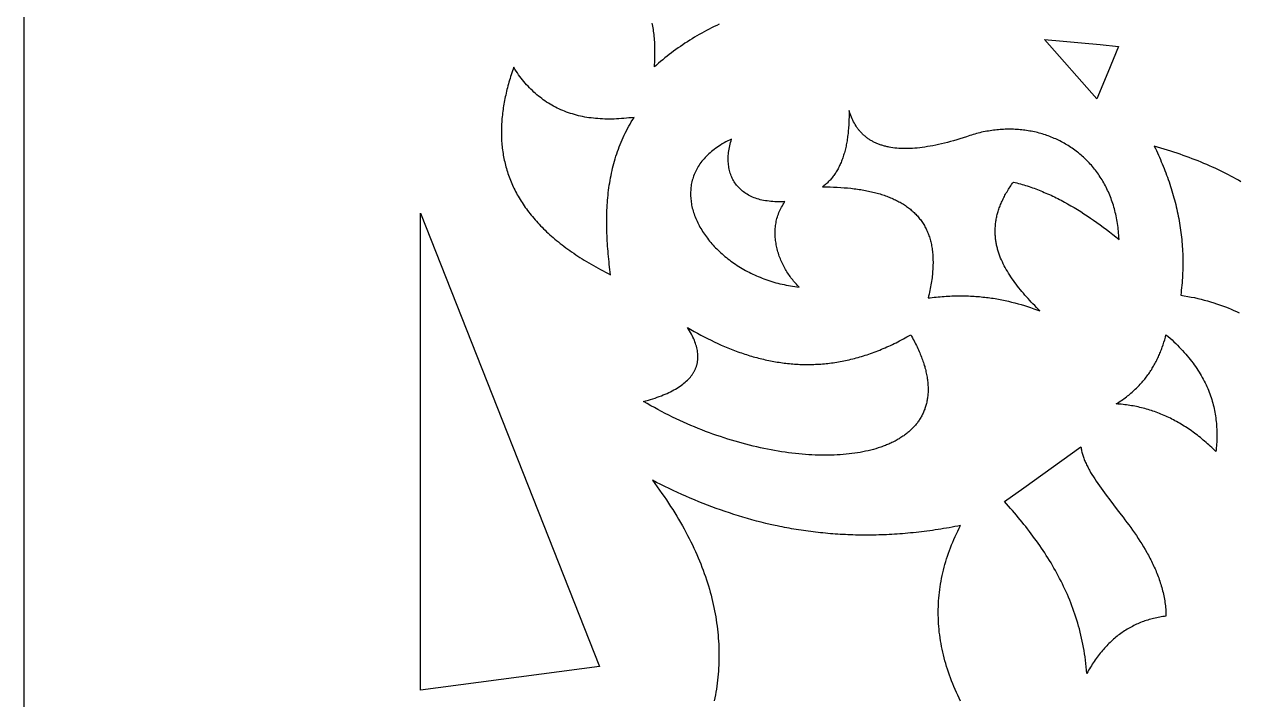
# Model space of a CAD drawing. Extents: x -4113 to -3113, y 1469 to 2469.
# Drawn here: x -4113 to -3929.2, y 1942.6 to 2044.9 of the extents above; entities that cross this region are included whole.
import ezdxf

# ---------------------------------------------------------------- set-up
doc = ezdxf.new("R2010")
doc.units = 0
doc.layers.add('PLAN_1', color=18, linetype='CONTINUOUS')

msp = doc.modelspace()

# ---------------------------------------------------------------- linework, layer by layer
at = {"layer": 'PLAN_1'}
for points in [[(-4113.04, 2469.07), (-3113.04, 2469.07), (-3113.04, 1469.07), (-4113.04, 1469.07)], [(-3958.55, 2042.57), (-3955.75, 2042.31), (-3952.94, 2042.05), (-3950.14, 2041.78), (-3947.34, 2041.52), (-3948.16, 2039.53), (-3948.99, 2037.54), (-3950.64, 2033.55)], [(-4038.93, 2038.35), (-4039.03, 2038.07), (-4039.13, 2037.79), (-4039.22, 2037.51), (-4039.31, 2037.22), (-4039.4, 2036.94), (-4039.49, 2036.66), (-4039.57, 2036.38), (-4039.65, 2036.1), (-4039.73, 2035.82), (-4039.81, 2035.54), (-4039.88, 2035.26), (-4039.95, 2034.99), (-4040.02, 2034.71), (-4040.08, 2034.43), (-4040.15, 2034.15), (-4040.21, 2033.88), (-4040.26, 2033.6), (-4040.32, 2033.33), (-4040.37, 2033.05), (-4040.42, 2032.78), (-4040.47, 2032.5), (-4040.51, 2032.23), (-4040.55, 2031.96), (-4040.59, 2031.69), (-4040.62, 2031.41), (-4040.65, 2031.14), (-4040.68, 2030.87), (-4040.71, 2030.6), (-4040.73, 2030.33), (-4040.75, 2030.06), (-4040.77, 2029.79), (-4040.78, 2029.53), (-4040.79, 2029.26), (-4040.8, 2028.99), (-4040.8, 2028.73), (-4040.8, 2028.46), (-4040.8, 2028.19), (-4040.79, 2027.93), (-4040.78, 2027.67), (-4040.77, 2027.4), (-4040.76, 2027.14), (-4040.74, 2026.88), (-4040.71, 2026.61), (-4040.69, 2026.35), (-4040.66, 2026.09), (-4040.63, 2025.83), (-4040.59, 2025.57), (-4040.55, 2025.31), (-4040.51, 2025.06), (-4040.46, 2024.8), (-4040.41, 2024.54), (-4040.36, 2024.28), (-4040.3, 2024.03), (-4040.24, 2023.77), (-4040.18, 2023.52), (-4040.11, 2023.26), (-4040.04, 2023.01), (-4039.97, 2022.76), (-4039.89, 2022.51), (-4039.81, 2022.25), (-4039.72, 2022), (-4039.63, 2021.75), (-4039.54, 2021.5), (-4039.44, 2021.26), (-4039.34, 2021.01), (-4039.23, 2020.76), (-4039.12, 2020.51), (-4039.01, 2020.27), (-4038.89, 2020.02), (-4038.77, 2019.78), (-4038.65, 2019.53), (-4038.52, 2019.29), (-4038.39, 2019.05), (-4038.25, 2018.81), (-4038.11, 2018.57), (-4037.97, 2018.33), (-4037.82, 2018.09), (-4037.66, 2017.85), (-4037.51, 2017.61), (-4037.35, 2017.37), (-4037.18, 2017.13), (-4037.01, 2016.9), (-4036.84, 2016.66), (-4036.66, 2016.43), (-4036.48, 2016.19), (-4036.29, 2015.96), (-4036.1, 2015.73), (-4035.9, 2015.5), (-4035.7, 2015.27), (-4035.5, 2015.04), (-4035.29, 2014.81), (-4035.08, 2014.58), (-4034.86, 2014.35), (-4034.64, 2014.12), (-4034.41, 2013.9), (-4034.18, 2013.67), (-4033.95, 2013.45), (-4033.71, 2013.23), (-4033.46, 2013), (-4033.21, 2012.78), (-4032.96, 2012.56), (-4032.7, 2012.34), (-4032.44, 2012.12), (-4032.17, 2011.9), (-4031.89, 2011.68), (-4031.62, 2011.47), (-4031.34, 2011.25), (-4031.05, 2011.03), (-4030.76, 2010.82), (-4030.46, 2010.61), (-4030.16, 2010.39), (-4029.85, 2010.18), (-4029.54, 2009.97), (-4029.22, 2009.76), (-4028.9, 2009.55), (-4028.58, 2009.34), (-4028.25, 2009.13), (-4027.91, 2008.93), (-4027.57, 2008.72), (-4027.22, 2008.52), (-4026.87, 2008.31), (-4026.51, 2008.11), (-4026.15, 2007.91), (-4025.79, 2007.71), (-4025.41, 2007.5), (-4025.04, 2007.31), (-4024.65, 2007.11), (-4024.27, 2006.91), (-4024.37, 2007.71), (-4024.46, 2008.5), (-4024.5, 2008.9), (-4024.54, 2009.3), (-4024.58, 2009.69), (-4024.62, 2010.09), (-4024.65, 2010.48), (-4024.69, 2010.88), (-4024.72, 2011.27), (-4024.74, 2011.66), (-4024.77, 2012.05), (-4024.79, 2012.45), (-4024.8, 2012.84), (-4024.82, 2013.23), (-4024.83, 2013.62), (-4024.84, 2014.01), (-4024.85, 2014.39), (-4024.85, 2014.78), (-4024.85, 2015.17), (-4024.85, 2015.55), (-4024.84, 2015.94), (-4024.83, 2016.32), (-4024.82, 2016.7), (-4024.8, 2017.08), (-4024.78, 2017.47), (-4024.75, 2017.85), (-4024.72, 2018.23), (-4024.69, 2018.6), (-4024.65, 2018.98), (-4024.61, 2019.36), (-4024.57, 2019.73), (-4024.52, 2020.11), (-4024.46, 2020.48), (-4024.4, 2020.85), (-4024.34, 2021.22), (-4024.27, 2021.59), (-4024.2, 2021.96), (-4024.13, 2022.33), (-4024.05, 2022.7), (-4023.96, 2023.06), (-4023.87, 2023.43), (-4023.77, 2023.79), (-4023.67, 2024.15), (-4023.57, 2024.51), (-4023.46, 2024.87), (-4023.34, 2025.23), (-4023.22, 2025.59), (-4023.09, 2025.94), (-4022.96, 2026.29), (-4022.82, 2026.65), (-4022.68, 2027), (-4022.53, 2027.35), (-4022.38, 2027.7), (-4022.21, 2028.05), (-4022.05, 2028.39), (-4021.88, 2028.74), (-4021.7, 2029.08), (-4021.51, 2029.42), (-4021.32, 2029.76), (-4021.13, 2030.1), (-4020.92, 2030.44), (-4020.71, 2030.77), (-4021.1, 2030.72), (-4021.49, 2030.67), (-4021.87, 2030.63), (-4022.25, 2030.6), (-4022.62, 2030.57), (-4023, 2030.54), (-4023.37, 2030.52), (-4023.73, 2030.51), (-4024.09, 2030.5), (-4024.45, 2030.5), (-4024.81, 2030.5), (-4025.16, 2030.51), (-4025.51, 2030.52), (-4025.86, 2030.54), (-4026.2, 2030.57), (-4026.54, 2030.59), (-4026.87, 2030.63), (-4027.21, 2030.67), (-4027.54, 2030.72), (-4027.86, 2030.77), (-4028.19, 2030.82), (-4028.5, 2030.88), (-4028.82, 2030.95), (-4029.13, 2031.02), (-4029.44, 2031.1), (-4029.75, 2031.19), (-4030.05, 2031.28), (-4030.35, 2031.37), (-4030.65, 2031.47), (-4030.94, 2031.57), (-4031.23, 2031.68), (-4031.52, 2031.8), (-4031.8, 2031.92), (-4032.08, 2032.05), (-4032.36, 2032.18), (-4032.63, 2032.32), (-4032.9, 2032.46), (-4033.17, 2032.61), (-4033.43, 2032.76), (-4033.69, 2032.92), (-4033.95, 2033.09), (-4034.2, 2033.25), (-4034.45, 2033.43), (-4034.7, 2033.61), (-4034.94, 2033.8), (-4035.18, 2033.99), (-4035.42, 2034.18), (-4035.65, 2034.39), (-4035.88, 2034.59), (-4036.11, 2034.81), (-4036.33, 2035.03), (-4036.55, 2035.25), (-4036.77, 2035.48), (-4036.98, 2035.71), (-4037.19, 2035.95), (-4037.4, 2036.2), (-4037.6, 2036.45), (-4037.8, 2036.7), (-4038, 2036.97), (-4038.19, 2037.23), (-4038.38, 2037.5), (-4038.57, 2037.78), (-4038.75, 2038.06)], [(-3988.16, 2031.81), (-3988.16, 2031.54), (-3988.16, 2031.28), (-3988.16, 2031.02), (-3988.16, 2030.76), (-3988.17, 2030.51), (-3988.18, 2030.26), (-3988.19, 2030.01), (-3988.2, 2029.76), (-3988.21, 2029.52), (-3988.23, 2029.28), (-3988.25, 2029.04), (-3988.27, 2028.81), (-3988.29, 2028.57), (-3988.31, 2028.34), (-3988.34, 2028.11), (-3988.37, 2027.89), (-3988.4, 2027.67), (-3988.43, 2027.45), (-3988.47, 2027.23), (-3988.5, 2027.02), (-3988.54, 2026.81), (-3988.58, 2026.6), (-3988.62, 2026.39), (-3988.67, 2026.19), (-3988.72, 2025.99), (-3988.77, 2025.79), (-3988.82, 2025.59), (-3988.87, 2025.4), (-3988.93, 2025.21), (-3988.98, 2025.02), (-3989.04, 2024.84), (-3989.1, 2024.66), (-3989.17, 2024.48), (-3989.23, 2024.3), (-3989.3, 2024.13), (-3989.37, 2023.95), (-3989.44, 2023.79), (-3989.52, 2023.62), (-3989.59, 2023.46), (-3989.67, 2023.3), (-3989.75, 2023.14), (-3989.83, 2022.98), (-3989.92, 2022.83), (-3990, 2022.68), (-3990.09, 2022.53), (-3990.18, 2022.39), (-3990.27, 2022.25), (-3990.37, 2022.11), (-3990.46, 2021.97), (-3990.56, 2021.84), (-3990.66, 2021.71), (-3990.77, 2021.58), (-3990.87, 2021.46), (-3990.98, 2021.33), (-3991.09, 2021.21), (-3991.2, 2021.1), (-3991.31, 2020.98), (-3991.43, 2020.87), (-3991.54, 2020.76), (-3991.66, 2020.65), (-3991.79, 2020.55), (-3991.91, 2020.45), (-3992.03, 2020.35), (-3992.16, 2020.26), (-3991.6, 2020.25), (-3991.04, 2020.23), (-3990.49, 2020.21), (-3989.95, 2020.19), (-3989.42, 2020.15), (-3988.89, 2020.11), (-3988.38, 2020.07), (-3987.87, 2020.02), (-3987.37, 2019.96), (-3987.12, 2019.92), (-3986.88, 2019.89), (-3986.63, 2019.85), (-3986.39, 2019.82), (-3986.16, 2019.78), (-3985.92, 2019.73), (-3985.69, 2019.69), (-3985.46, 2019.65), (-3985.23, 2019.6), (-3985, 2019.55), (-3984.77, 2019.5), (-3984.55, 2019.45), (-3984.33, 2019.39), (-3984.11, 2019.34), (-3983.9, 2019.28), (-3983.69, 2019.22), (-3983.47, 2019.16), (-3983.27, 2019.1), (-3983.06, 2019.03), (-3982.86, 2018.96), (-3982.66, 2018.89), (-3982.46, 2018.82), (-3982.26, 2018.75), (-3982.07, 2018.67), (-3981.88, 2018.59), (-3981.69, 2018.52), (-3981.5, 2018.43), (-3981.32, 2018.35), (-3981.14, 2018.26), (-3980.96, 2018.18), (-3980.78, 2018.09), (-3980.61, 2017.99), (-3980.44, 2017.9), (-3980.27, 2017.8), (-3980.1, 2017.71), (-3979.94, 2017.61), (-3979.78, 2017.5), (-3979.62, 2017.4), (-3979.47, 2017.29), (-3979.31, 2017.18), (-3979.16, 2017.07), (-3979.02, 2016.96), (-3978.87, 2016.84), (-3978.73, 2016.72), (-3978.59, 2016.6), (-3978.46, 2016.48), (-3978.32, 2016.36), (-3978.19, 2016.23), (-3978.07, 2016.1), (-3977.94, 2015.97), (-3977.82, 2015.84), (-3977.7, 2015.7), (-3977.58, 2015.56), (-3977.47, 2015.42), (-3977.36, 2015.28), (-3977.25, 2015.13), (-3977.15, 2014.98), (-3977.05, 2014.83), (-3976.95, 2014.68), (-3976.85, 2014.52), (-3976.76, 2014.37), (-3976.67, 2014.21), (-3976.58, 2014.04), (-3976.5, 2013.88), (-3976.42, 2013.71), (-3976.34, 2013.54), (-3976.27, 2013.37), (-3976.2, 2013.19), (-3976.13, 2013.01), (-3976.06, 2012.83), (-3976, 2012.65), (-3975.94, 2012.47), (-3975.89, 2012.28), (-3975.84, 2012.09), (-3975.79, 2011.89), (-3975.74, 2011.7), (-3975.7, 2011.5), (-3975.66, 2011.3), (-3975.62, 2011.1), (-3975.59, 2010.89), (-3975.56, 2010.68), (-3975.53, 2010.47), (-3975.51, 2010.25), (-3975.49, 2010.04), (-3975.47, 2009.82), (-3975.46, 2009.6), (-3975.45, 2009.37), (-3975.45, 2009.14), (-3975.44, 2008.91), (-3975.44, 2008.68), (-3975.45, 2008.44), (-3975.45, 2008.2), (-3975.47, 2007.96), (-3975.48, 2007.72), (-3975.5, 2007.47), (-3975.52, 2007.22), (-3975.54, 2006.96), (-3975.57, 2006.71), (-3975.6, 2006.45), (-3975.64, 2006.19), (-3975.68, 2005.92), (-3975.72, 2005.65), (-3975.77, 2005.38), (-3975.82, 2005.11), (-3975.87, 2004.83), (-3975.93, 2004.55), (-3975.99, 2004.27), (-3976.05, 2003.99), (-3976.12, 2003.7), (-3976.19, 2003.41), (-3975.88, 2003.45), (-3975.58, 2003.49), (-3975.27, 2003.52), (-3974.97, 2003.56), (-3974.67, 2003.59), (-3974.37, 2003.61), (-3974.07, 2003.64), (-3973.77, 2003.66), (-3973.48, 2003.68), (-3973.18, 2003.7), (-3972.89, 2003.71), (-3972.6, 2003.72), (-3972.31, 2003.73), (-3972.03, 2003.74), (-3971.74, 2003.75), (-3971.46, 2003.75), (-3971.17, 2003.75), (-3970.89, 2003.74), (-3970.61, 2003.74), (-3970.33, 2003.73), (-3970.06, 2003.72), (-3969.78, 2003.71), (-3969.51, 2003.7), (-3969.23, 2003.68), (-3968.96, 2003.66), (-3968.69, 2003.64), (-3968.42, 2003.62), (-3968.16, 2003.59), (-3967.89, 2003.56), (-3967.62, 2003.53), (-3967.36, 2003.5), (-3967.1, 2003.47), (-3966.84, 2003.43), (-3966.58, 2003.39), (-3966.32, 2003.36), (-3966.06, 2003.31), (-3965.8, 2003.27), (-3965.55, 2003.22), (-3965.3, 2003.18), (-3965.04, 2003.13), (-3964.54, 2003.02), (-3964.04, 2002.91), (-3963.55, 2002.79), (-3963.06, 2002.67), (-3962.57, 2002.54), (-3962.09, 2002.4), (-3961.61, 2002.26), (-3961.14, 2002.11), (-3960.67, 2001.95), (-3960.2, 2001.79), (-3959.74, 2001.63), (-3959.28, 2001.46), (-3959.8, 2001.99), (-3960.05, 2002.25), (-3960.31, 2002.52), (-3960.56, 2002.79), (-3960.8, 2003.05), (-3961.05, 2003.32), (-3961.29, 2003.59), (-3961.53, 2003.86), (-3961.76, 2004.13), (-3961.99, 2004.4), (-3962.21, 2004.67), (-3962.43, 2004.95), (-3962.65, 2005.22), (-3962.86, 2005.49), (-3963.07, 2005.77), (-3963.27, 2006.05), (-3963.46, 2006.33), (-3963.65, 2006.6), (-3963.84, 2006.88), (-3964.02, 2007.17), (-3964.19, 2007.45), (-3964.36, 2007.73), (-3964.51, 2008.02), (-3964.67, 2008.3), (-3964.81, 2008.59), (-3964.95, 2008.88), (-3965.08, 2009.17), (-3965.21, 2009.46), (-3965.32, 2009.76), (-3965.38, 2009.91), (-3965.43, 2010.05), (-3965.48, 2010.2), (-3965.53, 2010.35), (-3965.58, 2010.5), (-3965.62, 2010.65), (-3965.66, 2010.8), (-3965.7, 2010.95), (-3965.74, 2011.1), (-3965.78, 2011.25), (-3965.81, 2011.41), (-3965.84, 2011.56), (-3965.87, 2011.71), (-3965.9, 2011.86), (-3965.92, 2012.02), (-3965.95, 2012.17), (-3965.97, 2012.33), (-3965.98, 2012.48), (-3966, 2012.64), (-3966.01, 2012.79), (-3966.02, 2012.95), (-3966.03, 2013.11), (-3966.04, 2013.26), (-3966.04, 2013.42), (-3966.04, 2013.58), (-3966.04, 2013.74), (-3966.03, 2013.9), (-3966.02, 2014.06), (-3966.01, 2014.22), (-3966, 2014.38), (-3965.98, 2014.55), (-3965.97, 2014.71), (-3965.95, 2014.87), (-3965.92, 2015.03), (-3965.89, 2015.2), (-3965.86, 2015.36), (-3965.83, 2015.53), (-3965.8, 2015.69), (-3965.76, 2015.86), (-3965.72, 2016.03), (-3965.67, 2016.2), (-3965.63, 2016.36), (-3965.58, 2016.53), (-3965.52, 2016.7), (-3965.47, 2016.87), (-3965.41, 2017.04), (-3965.35, 2017.22), (-3965.28, 2017.39), (-3965.21, 2017.56), (-3965.14, 2017.73), (-3965.06, 2017.91), (-3964.99, 2018.08), (-3964.9, 2018.26), (-3964.82, 2018.43), (-3964.73, 2018.61), (-3964.64, 2018.79), (-3964.55, 2018.97), (-3964.45, 2019.14), (-3964.35, 2019.32), (-3964.24, 2019.5), (-3964.13, 2019.69), (-3964.02, 2019.87), (-3963.91, 2020.05), (-3963.79, 2020.23), (-3963.66, 2020.42), (-3963.54, 2020.6), (-3963.41, 2020.79), (-3963.28, 2020.97), (-3963.01, 2020.91), (-3962.75, 2020.84), (-3962.48, 2020.77), (-3962.22, 2020.7), (-3961.96, 2020.62), (-3961.7, 2020.54), (-3961.44, 2020.46), (-3961.17, 2020.38), (-3960.91, 2020.29), (-3960.66, 2020.21), (-3960.4, 2020.11), (-3960.14, 2020.02), (-3959.88, 2019.93), (-3959.62, 2019.83), (-3959.36, 2019.73), (-3959.11, 2019.62), (-3958.85, 2019.52), (-3958.6, 2019.41), (-3958.34, 2019.3), (-3958.09, 2019.19), (-3957.83, 2019.07), (-3957.58, 2018.96), (-3957.32, 2018.84), (-3957.07, 2018.72), (-3956.82, 2018.59), (-3956.57, 2018.47), (-3956.32, 2018.34), (-3956.06, 2018.21), (-3955.81, 2018.08), (-3955.56, 2017.94), (-3955.07, 2017.67), (-3954.57, 2017.38), (-3954.07, 2017.09), (-3953.58, 2016.79), (-3953.08, 2016.49), (-3952.59, 2016.17), (-3952.1, 2015.85), (-3951.62, 2015.52), (-3951.13, 2015.19), (-3950.64, 2014.85), (-3950.16, 2014.5), (-3949.68, 2014.15), (-3949.19, 2013.79), (-3948.71, 2013.42), (-3948.23, 2013.05), (-3947.75, 2012.67), (-3947.28, 2012.29), (-3947.29, 2012.6), (-3947.31, 2012.91), (-3947.34, 2013.21), (-3947.36, 2013.51), (-3947.39, 2013.81), (-3947.43, 2014.11), (-3947.47, 2014.4), (-3947.51, 2014.69), (-3947.56, 2014.98), (-3947.61, 2015.27), (-3947.66, 2015.55), (-3947.72, 2015.83), (-3947.78, 2016.11), (-3947.85, 2016.38), (-3947.92, 2016.65), (-3947.99, 2016.92), (-3948.06, 2017.19), (-3948.14, 2017.45), (-3948.23, 2017.72), (-3948.31, 2017.97), (-3948.4, 2018.23), (-3948.49, 2018.48), (-3948.59, 2018.73), (-3948.69, 2018.98), (-3948.79, 2019.22), (-3948.9, 2019.47), (-3949.01, 2019.7), (-3949.12, 2019.94), (-3949.23, 2020.17), (-3949.35, 2020.4), (-3949.47, 2020.63), (-3949.6, 2020.86), (-3949.73, 2021.08), (-3949.86, 2021.3), (-3949.99, 2021.51), (-3950.13, 2021.73), (-3950.27, 2021.94), (-3950.41, 2022.14), (-3950.55, 2022.35), (-3950.7, 2022.55), (-3950.85, 2022.75), (-3951, 2022.94), (-3951.16, 2023.14), (-3951.31, 2023.32), (-3951.47, 2023.51), (-3951.64, 2023.7), (-3951.8, 2023.88), (-3951.97, 2024.05), (-3952.14, 2024.23), (-3952.31, 2024.4), (-3952.49, 2024.57), (-3952.67, 2024.73), (-3952.85, 2024.9), (-3953.03, 2025.06), (-3953.21, 2025.21), (-3953.4, 2025.37), (-3953.59, 2025.52), (-3953.78, 2025.66), (-3953.97, 2025.81), (-3954.17, 2025.95), (-3954.36, 2026.09), (-3954.56, 2026.22), (-3954.76, 2026.35), (-3954.97, 2026.48), (-3955.17, 2026.61), (-3955.38, 2026.73), (-3955.59, 2026.85), (-3955.8, 2026.97), (-3956.01, 2027.08), (-3956.22, 2027.19), (-3956.44, 2027.29), (-3956.65, 2027.4), (-3956.87, 2027.5), (-3957.09, 2027.59), (-3957.31, 2027.69), (-3957.54, 2027.78), (-3957.76, 2027.87), (-3957.99, 2027.95), (-3958.21, 2028.03), (-3958.44, 2028.11), (-3958.67, 2028.18), (-3958.91, 2028.25), (-3959.14, 2028.32), (-3959.37, 2028.39), (-3959.61, 2028.45), (-3959.84, 2028.5), (-3960.08, 2028.56), (-3960.32, 2028.61), (-3960.56, 2028.66), (-3960.8, 2028.7), (-3961.04, 2028.74), (-3961.29, 2028.78), (-3961.53, 2028.81), (-3961.77, 2028.85), (-3962.02, 2028.87), (-3962.27, 2028.9), (-3962.51, 2028.92), (-3962.76, 2028.94), (-3963.01, 2028.95), (-3963.26, 2028.96), (-3963.51, 2028.97), (-3963.76, 2028.97), (-3964.01, 2028.97), (-3964.26, 2028.97), (-3964.51, 2028.96), (-3964.77, 2028.95), (-3965.02, 2028.94), (-3965.27, 2028.92), (-3965.53, 2028.9), (-3965.78, 2028.87), (-3966.04, 2028.85), (-3966.29, 2028.82), (-3966.55, 2028.78), (-3966.8, 2028.74), (-3967.06, 2028.7), (-3967.32, 2028.66), (-3967.57, 2028.61), (-3967.83, 2028.55), (-3968.08, 2028.5), (-3968.34, 2028.44), (-3968.6, 2028.37), (-3968.85, 2028.31), (-3969.11, 2028.24), (-3969.36, 2028.16), (-3969.62, 2028.08), (-3969.88, 2028), (-3970.13, 2027.92), (-3970.39, 2027.83), (-3970.89, 2027.67), (-3971.38, 2027.51), (-3971.86, 2027.37), (-3972.34, 2027.23), (-3972.8, 2027.1), (-3973.26, 2026.97), (-3973.72, 2026.86), (-3974.16, 2026.75), (-3974.6, 2026.65), (-3975.03, 2026.56), (-3975.45, 2026.47), (-3975.87, 2026.4), (-3976.27, 2026.33), (-3976.67, 2026.26), (-3977.07, 2026.21), (-3977.45, 2026.16), (-3977.83, 2026.12), (-3978.2, 2026.09), (-3978.57, 2026.06), (-3978.92, 2026.05), (-3979.27, 2026.04), (-3979.62, 2026.03), (-3979.95, 2026.03), (-3980.28, 2026.04), (-3980.6, 2026.06), (-3980.92, 2026.09), (-3981.22, 2026.12), (-3981.53, 2026.16), (-3981.82, 2026.2), (-3982.11, 2026.25), (-3982.25, 2026.28), (-3982.39, 2026.31), (-3982.53, 2026.34), (-3982.66, 2026.38), (-3982.8, 2026.41), (-3982.93, 2026.45), (-3983.06, 2026.49), (-3983.19, 2026.53), (-3983.32, 2026.57), (-3983.45, 2026.61), (-3983.57, 2026.66), (-3983.7, 2026.71), (-3983.82, 2026.75), (-3983.94, 2026.8), (-3984.06, 2026.86), (-3984.17, 2026.91), (-3984.29, 2026.97), (-3984.4, 2027.02), (-3984.51, 2027.08), (-3984.62, 2027.14), (-3984.73, 2027.2), (-3984.84, 2027.26), (-3984.95, 2027.33), (-3985.05, 2027.4), (-3985.15, 2027.46), (-3985.25, 2027.53), (-3985.35, 2027.6), (-3985.45, 2027.68), (-3985.55, 2027.75), (-3985.64, 2027.83), (-3985.74, 2027.9), (-3985.83, 2027.98), (-3985.92, 2028.06), (-3986.01, 2028.14), (-3986.1, 2028.23), (-3986.18, 2028.31), (-3986.27, 2028.4), (-3986.35, 2028.49), (-3986.43, 2028.58), (-3986.51, 2028.67), (-3986.59, 2028.76), (-3986.66, 2028.85), (-3986.74, 2028.95), (-3986.81, 2029.05), (-3986.89, 2029.14), (-3986.96, 2029.24), (-3987.03, 2029.35), (-3987.1, 2029.45), (-3987.23, 2029.66), (-3987.35, 2029.87), (-3987.47, 2030.1), (-3987.59, 2030.32), (-3987.7, 2030.56), (-3987.8, 2030.8), (-3987.9, 2031.04), (-3987.99, 2031.29), (-3988.08, 2031.55)], [(-4005.94, 2027.47), (-4006.24, 2027.33), (-4006.53, 2027.19), (-4006.81, 2027.04), (-4007.08, 2026.89), (-4007.35, 2026.74), (-4007.61, 2026.58), (-4007.86, 2026.42), (-4008.1, 2026.26), (-4008.34, 2026.09), (-4008.57, 2025.92), (-4008.79, 2025.75), (-4009, 2025.58), (-4009.2, 2025.4), (-4009.4, 2025.22), (-4009.59, 2025.04), (-4009.78, 2024.86), (-4009.95, 2024.68), (-4010.12, 2024.49), (-4010.29, 2024.3), (-4010.44, 2024.11), (-4010.59, 2023.91), (-4010.73, 2023.72), (-4010.86, 2023.52), (-4010.99, 2023.32), (-4011.11, 2023.12), (-4011.22, 2022.92), (-4011.33, 2022.71), (-4011.43, 2022.51), (-4011.52, 2022.3), (-4011.61, 2022.09), (-4011.69, 2021.88), (-4011.76, 2021.67), (-4011.83, 2021.45), (-4011.89, 2021.24), (-4011.95, 2021.02), (-4011.99, 2020.81), (-4012.04, 2020.59), (-4012.07, 2020.37), (-4012.1, 2020.15), (-4012.12, 2019.93), (-4012.14, 2019.71), (-4012.15, 2019.49), (-4012.16, 2019.27), (-4012.16, 2019.05), (-4012.15, 2018.82), (-4012.14, 2018.6), (-4012.12, 2018.38), (-4012.09, 2018.15), (-4012.06, 2017.93), (-4012.03, 2017.7), (-4011.99, 2017.48), (-4011.94, 2017.26), (-4011.89, 2017.03), (-4011.83, 2016.81), (-4011.77, 2016.58), (-4011.7, 2016.36), (-4011.62, 2016.14), (-4011.55, 2015.91), (-4011.46, 2015.69), (-4011.37, 2015.47), (-4011.28, 2015.25), (-4011.18, 2015.02), (-4011.07, 2014.8), (-4010.96, 2014.58), (-4010.85, 2014.37), (-4010.73, 2014.15), (-4010.6, 2013.93), (-4010.47, 2013.72), (-4010.34, 2013.5), (-4010.2, 2013.29), (-4010.06, 2013.07), (-4009.91, 2012.86), (-4009.76, 2012.65), (-4009.6, 2012.45), (-4009.44, 2012.24), (-4009.27, 2012.03), (-4009.1, 2011.83), (-4008.92, 2011.63), (-4008.75, 2011.43), (-4008.56, 2011.23), (-4008.37, 2011.03), (-4008.18, 2010.84), (-4007.99, 2010.64), (-4007.79, 2010.45), (-4007.58, 2010.26), (-4007.38, 2010.08), (-4007.16, 2009.89), (-4006.95, 2009.71), (-4006.73, 2009.53), (-4006.51, 2009.36), (-4006.28, 2009.18), (-4006.05, 2009.01), (-4005.82, 2008.84), (-4005.58, 2008.67), (-4005.34, 2008.51), (-4005.09, 2008.35), (-4004.84, 2008.19), (-4004.59, 2008.03), (-4004.34, 2007.88), (-4004.08, 2007.73), (-4003.82, 2007.59), (-4003.55, 2007.44), (-4003.29, 2007.31), (-4003.02, 2007.17), (-4002.74, 2007.04), (-4002.47, 2006.91), (-4002.19, 2006.78), (-4001.9, 2006.66), (-4001.62, 2006.54), (-4001.33, 2006.43), (-4001.04, 2006.32), (-4000.74, 2006.21), (-4000.45, 2006.11), (-4000.15, 2006.01), (-3999.85, 2005.91), (-3999.54, 2005.82), (-3999.24, 2005.73), (-3998.93, 2005.65), (-3998.62, 2005.57), (-3998.3, 2005.5), (-3997.99, 2005.43), (-3997.67, 2005.37), (-3997.35, 2005.3), (-3997.03, 2005.25), (-3996.7, 2005.2), (-3996.38, 2005.15), (-3996.05, 2005.11), (-3995.72, 2005.07), (-3995.86, 2005.22), (-3996, 2005.36), (-3996.14, 2005.51), (-3996.28, 2005.66), (-3996.42, 2005.82), (-3996.56, 2005.98), (-3996.69, 2006.14), (-3996.82, 2006.31), (-3996.95, 2006.48), (-3997.08, 2006.65), (-3997.2, 2006.83), (-3997.32, 2007.01), (-3997.44, 2007.19), (-3997.56, 2007.37), (-3997.67, 2007.56), (-3997.78, 2007.75), (-3997.89, 2007.94), (-3998, 2008.14), (-3998.1, 2008.33), (-3998.2, 2008.53), (-3998.29, 2008.73), (-3998.39, 2008.93), (-3998.47, 2009.14), (-3998.56, 2009.34), (-3998.64, 2009.55), (-3998.72, 2009.76), (-3998.79, 2009.97), (-3998.86, 2010.18), (-3998.93, 2010.4), (-3998.99, 2010.61), (-3999.04, 2010.83), (-3999.1, 2011.04), (-3999.14, 2011.26), (-3999.19, 2011.48), (-3999.22, 2011.7), (-3999.26, 2011.92), (-3999.29, 2012.14), (-3999.31, 2012.36), (-3999.33, 2012.59), (-3999.34, 2012.81), (-3999.35, 2013.03), (-3999.35, 2013.25), (-3999.35, 2013.48), (-3999.34, 2013.7), (-3999.33, 2013.92), (-3999.31, 2014.14), (-3999.29, 2014.37), (-3999.25, 2014.59), (-3999.22, 2014.81), (-3999.17, 2015.03), (-3999.12, 2015.25), (-3999.07, 2015.47), (-3999, 2015.69), (-3998.94, 2015.9), (-3998.86, 2016.12), (-3998.78, 2016.34), (-3998.69, 2016.55), (-3998.59, 2016.76), (-3998.49, 2016.98), (-3998.38, 2017.19), (-3998.26, 2017.39), (-3998.13, 2017.6), (-3998, 2017.81), (-3997.86, 2018.01), (-3998.19, 2017.99), (-3998.5, 2017.98), (-3998.82, 2017.98), (-3999.12, 2017.98), (-3999.42, 2017.99), (-3999.71, 2018.01), (-4000, 2018.03), (-4000.28, 2018.06), (-4000.56, 2018.1), (-4000.83, 2018.14), (-4001.09, 2018.19), (-4001.35, 2018.24), (-4001.6, 2018.3), (-4001.84, 2018.37), (-4002.08, 2018.44), (-4002.31, 2018.52), (-4002.54, 2018.6), (-4002.76, 2018.69), (-4002.98, 2018.79), (-4003.18, 2018.89), (-4003.38, 2018.99), (-4003.58, 2019.11), (-4003.77, 2019.22), (-4003.95, 2019.34), (-4004.13, 2019.47), (-4004.3, 2019.6), (-4004.46, 2019.74), (-4004.62, 2019.88), (-4004.77, 2020.03), (-4004.91, 2020.18), (-4005.05, 2020.33), (-4005.18, 2020.49), (-4005.31, 2020.66), (-4005.43, 2020.83), (-4005.54, 2021), (-4005.65, 2021.18), (-4005.75, 2021.36), (-4005.84, 2021.54), (-4005.93, 2021.73), (-4006.01, 2021.92), (-4006.08, 2022.12), (-4006.15, 2022.32), (-4006.21, 2022.52), (-4006.26, 2022.73), (-4006.31, 2022.94), (-4006.35, 2023.15), (-4006.38, 2023.37), (-4006.41, 2023.59), (-4006.43, 2023.81), (-4006.45, 2024.04), (-4006.46, 2024.27), (-4006.46, 2024.5), (-4006.45, 2024.74), (-4006.44, 2024.97), (-4006.42, 2025.21), (-4006.39, 2025.45), (-4006.36, 2025.7), (-4006.32, 2025.95), (-4006.27, 2026.2), (-4006.22, 2026.45), (-4006.16, 2026.7), (-4006.09, 2026.96), (-4006.02, 2027.21)], [(-4025.94, 1947.62), (-4053.04, 1944.02), (-4053.04, 2016.27)], [(-4019.27, 1987.73), (-4018.91, 1987.83), (-4018.55, 1987.93), (-4018.2, 1988.04), (-4017.86, 1988.15), (-4017.53, 1988.26), (-4017.21, 1988.37), (-4016.89, 1988.48), (-4016.58, 1988.6), (-4016.29, 1988.72), (-4016, 1988.84), (-4015.71, 1988.97), (-4015.44, 1989.09), (-4015.17, 1989.22), (-4014.92, 1989.35), (-4014.67, 1989.49), (-4014.43, 1989.62), (-4014.19, 1989.76), (-4013.97, 1989.9), (-4013.75, 1990.05), (-4013.55, 1990.19), (-4013.35, 1990.34), (-4013.16, 1990.49), (-4012.97, 1990.64), (-4012.8, 1990.8), (-4012.63, 1990.96), (-4012.48, 1991.12), (-4012.33, 1991.28), (-4012.18, 1991.44), (-4012.05, 1991.61), (-4011.99, 1991.69), (-4011.93, 1991.78), (-4011.87, 1991.86), (-4011.81, 1991.95), (-4011.75, 1992.04), (-4011.7, 1992.12), (-4011.65, 1992.21), (-4011.6, 1992.3), (-4011.55, 1992.39), (-4011.51, 1992.48), (-4011.47, 1992.57), (-4011.43, 1992.66), (-4011.39, 1992.75), (-4011.35, 1992.84), (-4011.32, 1992.94), (-4011.28, 1993.03), (-4011.25, 1993.12), (-4011.23, 1993.22), (-4011.2, 1993.31), (-4011.17, 1993.41), (-4011.15, 1993.5), (-4011.13, 1993.6), (-4011.11, 1993.7), (-4011.1, 1993.8), (-4011.09, 1993.89), (-4011.07, 1993.99), (-4011.06, 1994.09), (-4011.06, 1994.19), (-4011.05, 1994.29), (-4011.05, 1994.39), (-4011.05, 1994.5), (-4011.05, 1994.6), (-4011.05, 1994.7), (-4011.05, 1994.81), (-4011.06, 1994.91), (-4011.07, 1995.01), (-4011.09, 1995.23), (-4011.13, 1995.44), (-4011.17, 1995.66), (-4011.22, 1995.87), (-4011.27, 1996.1), (-4011.34, 1996.32), (-4011.41, 1996.54), (-4011.49, 1996.77), (-4011.58, 1997), (-4011.68, 1997.23), (-4011.79, 1997.47), (-4011.9, 1997.71), (-4012.03, 1997.95), (-4012.16, 1998.19), (-4012.3, 1998.43), (-4012.45, 1998.68), (-4012.6, 1998.93), (-4012.1, 1998.63), (-4011.6, 1998.34), (-4011.09, 1998.06), (-4010.58, 1997.78), (-4010.08, 1997.52), (-4009.57, 1997.26), (-4009.06, 1997.01), (-4008.56, 1996.76), (-4008.05, 1996.52), (-4007.54, 1996.29), (-4007.03, 1996.07), (-4006.52, 1995.86), (-4006, 1995.65), (-4005.49, 1995.46), (-4004.98, 1995.27), (-4004.72, 1995.18), (-4004.46, 1995.09), (-4004.21, 1995), (-4003.95, 1994.91), (-4003.69, 1994.83), (-4003.43, 1994.75), (-4003.18, 1994.67), (-4002.92, 1994.59), (-4002.66, 1994.52), (-4002.4, 1994.45), (-4002.14, 1994.38), (-4001.88, 1994.31), (-4001.63, 1994.24), (-4001.37, 1994.18), (-4001.11, 1994.12), (-4000.85, 1994.06), (-4000.59, 1994), (-4000.33, 1993.95), (-4000.07, 1993.9), (-3999.81, 1993.85), (-3999.55, 1993.8), (-3999.29, 1993.75), (-3999.02, 1993.71), (-3998.76, 1993.67), (-3998.5, 1993.63), (-3998.24, 1993.59), (-3997.98, 1993.56), (-3997.72, 1993.53), (-3997.46, 1993.5), (-3997.19, 1993.47), (-3996.93, 1993.45), (-3996.67, 1993.43), (-3996.4, 1993.41), (-3996.14, 1993.39), (-3995.88, 1993.38), (-3995.61, 1993.36), (-3995.35, 1993.35), (-3995.09, 1993.35), (-3994.82, 1993.34), (-3994.56, 1993.34), (-3994.29, 1993.34), (-3994.03, 1993.34), (-3993.76, 1993.35), (-3993.5, 1993.36), (-3993.23, 1993.37), (-3992.97, 1993.38), (-3992.7, 1993.4), (-3992.44, 1993.41), (-3992.17, 1993.43), (-3991.9, 1993.46), (-3991.64, 1993.48), (-3991.37, 1993.51), (-3991.1, 1993.54), (-3990.83, 1993.58), (-3990.57, 1993.61), (-3990.3, 1993.65), (-3990.03, 1993.69), (-3989.76, 1993.74), (-3989.49, 1993.79), (-3989.22, 1993.84), (-3988.96, 1993.89), (-3988.69, 1993.94), (-3988.42, 1994), (-3988.15, 1994.06), (-3987.88, 1994.13), (-3987.61, 1994.19), (-3987.34, 1994.26), (-3987.07, 1994.33), (-3986.79, 1994.41), (-3986.52, 1994.49), (-3986.25, 1994.57), (-3985.98, 1994.65), (-3985.71, 1994.74), (-3985.44, 1994.82), (-3985.16, 1994.92), (-3984.89, 1995.01), (-3984.62, 1995.11), (-3984.35, 1995.21), (-3984.07, 1995.31), (-3983.8, 1995.42), (-3983.52, 1995.53), (-3983.25, 1995.64), (-3982.98, 1995.75), (-3982.7, 1995.87), (-3982.43, 1995.99), (-3982.15, 1996.12), (-3981.88, 1996.24), (-3981.6, 1996.37), (-3981.32, 1996.51), (-3981.05, 1996.64), (-3980.77, 1996.78), (-3980.5, 1996.92), (-3980.22, 1997.07), (-3979.94, 1997.22), (-3979.66, 1997.37), (-3979.39, 1997.52), (-3979.11, 1997.68), (-3978.83, 1997.84), (-3978.7, 1997.61), (-3978.57, 1997.37), (-3978.44, 1997.14), (-3978.32, 1996.91), (-3978.2, 1996.68), (-3978.08, 1996.45), (-3977.97, 1996.22), (-3977.86, 1996), (-3977.76, 1995.78), (-3977.66, 1995.55), (-3977.56, 1995.33), (-3977.46, 1995.11), (-3977.37, 1994.9), (-3977.29, 1994.68), (-3977.2, 1994.47), (-3977.12, 1994.25), (-3977.04, 1994.04), (-3976.97, 1993.83), (-3976.9, 1993.62), (-3976.83, 1993.42), (-3976.77, 1993.21), (-3976.71, 1993.01), (-3976.66, 1992.81), (-3976.6, 1992.61), (-3976.55, 1992.41), (-3976.51, 1992.21), (-3976.46, 1992.01), (-3976.42, 1991.82), (-3976.39, 1991.62), (-3976.35, 1991.43), (-3976.32, 1991.24), (-3976.29, 1991.05), (-3976.27, 1990.87), (-3976.25, 1990.68), (-3976.23, 1990.5), (-3976.22, 1990.32), (-3976.21, 1990.14), (-3976.2, 1989.96), (-3976.19, 1989.78), (-3976.19, 1989.6), (-3976.19, 1989.43), (-3976.2, 1989.25), (-3976.2, 1989.08), (-3976.21, 1988.91), (-3976.23, 1988.74), (-3976.24, 1988.58), (-3976.26, 1988.41), (-3976.28, 1988.25), (-3976.31, 1988.09), (-3976.33, 1987.92), (-3976.36, 1987.77), (-3976.4, 1987.61), (-3976.43, 1987.45), (-3976.47, 1987.3), (-3976.51, 1987.14), (-3976.56, 1986.99), (-3976.61, 1986.84), (-3976.66, 1986.69), (-3976.71, 1986.55), (-3976.77, 1986.4), (-3976.82, 1986.26), (-3976.88, 1986.11), (-3976.95, 1985.97), (-3977.02, 1985.83), (-3977.08, 1985.69), (-3977.16, 1985.56), (-3977.23, 1985.42), (-3977.31, 1985.29), (-3977.39, 1985.16), (-3977.47, 1985.03), (-3977.55, 1984.9), (-3977.64, 1984.77), (-3977.73, 1984.65), (-3977.82, 1984.52), (-3977.92, 1984.4), (-3978.01, 1984.28), (-3978.11, 1984.16), (-3978.22, 1984.04), (-3978.32, 1983.93), (-3978.43, 1983.81), (-3978.54, 1983.7), (-3978.65, 1983.59), (-3978.76, 1983.48), (-3978.88, 1983.37), (-3979, 1983.26), (-3979.12, 1983.15), (-3979.24, 1983.05), (-3979.37, 1982.95), (-3979.49, 1982.85), (-3979.62, 1982.75), (-3979.75, 1982.65), (-3979.89, 1982.55), (-3980.03, 1982.46), (-3980.16, 1982.36), (-3980.31, 1982.27), (-3980.45, 1982.18), (-3980.59, 1982.09), (-3980.74, 1982.01), (-3980.89, 1981.92), (-3981.04, 1981.84), (-3981.19, 1981.75), (-3981.35, 1981.67), (-3981.51, 1981.59), (-3981.67, 1981.52), (-3981.83, 1981.44), (-3981.99, 1981.36), (-3982.16, 1981.29), (-3982.32, 1981.22), (-3982.49, 1981.15), (-3982.66, 1981.08), (-3982.84, 1981.01), (-3983.01, 1980.95), (-3983.19, 1980.88), (-3983.37, 1980.82), (-3983.55, 1980.76), (-3983.73, 1980.7), (-3984.1, 1980.59), (-3984.48, 1980.48), (-3984.86, 1980.38), (-3985.25, 1980.28), (-3985.65, 1980.19), (-3986.05, 1980.11), (-3986.46, 1980.03), (-3986.88, 1979.96), (-3987.3, 1979.9), (-3987.73, 1979.84), (-3988.16, 1979.79), (-3988.6, 1979.74), (-3989.04, 1979.7), (-3989.49, 1979.67), (-3989.95, 1979.64), (-3990.41, 1979.62), (-3990.88, 1979.6), (-3991.35, 1979.59), (-3991.82, 1979.59), (-3992.3, 1979.6), (-3992.79, 1979.61), (-3993.28, 1979.62), (-3993.77, 1979.64), (-3994.27, 1979.67), (-3994.77, 1979.71), (-3995.27, 1979.75), (-3995.78, 1979.79), (-3996.29, 1979.85), (-3996.81, 1979.91), (-3997.33, 1979.97), (-3997.85, 1980.05), (-3998.38, 1980.12), (-3998.9, 1980.21), (-3999.44, 1980.3), (-3999.97, 1980.4), (-4000.51, 1980.5), (-4001.04, 1980.61), (-4001.58, 1980.72), (-4002.13, 1980.85), (-4002.67, 1980.97), (-4003.22, 1981.11), (-4003.77, 1981.25), (-4004.32, 1981.4), (-4004.87, 1981.55), (-4005.42, 1981.71), (-4005.97, 1981.87), (-4006.53, 1982.05), (-4007.08, 1982.22), (-4007.64, 1982.41), (-4008.2, 1982.6), (-4008.76, 1982.8), (-4009.31, 1983), (-4009.87, 1983.21), (-4010.43, 1983.43), (-4010.99, 1983.65), (-4011.55, 1983.88), (-4012.1, 1984.11), (-4012.66, 1984.35), (-4013.22, 1984.6), (-4013.78, 1984.85), (-4014.33, 1985.11), (-4014.89, 1985.38), (-4015.44, 1985.65), (-4015.99, 1985.93), (-4016.54, 1986.21), (-4017.09, 1986.5), (-4017.64, 1986.8), (-4018.18, 1987.1), (-4018.73, 1987.41)], [(-3932.61, 1980.14), (-3932.82, 1980.35), (-3933.03, 1980.55), (-3933.24, 1980.75), (-3933.46, 1980.95), (-3933.67, 1981.15), (-3933.88, 1981.34), (-3934.1, 1981.53), (-3934.32, 1981.72), (-3934.53, 1981.9), (-3934.75, 1982.08), (-3934.97, 1982.26), (-3935.19, 1982.44), (-3935.41, 1982.61), (-3935.63, 1982.78), (-3935.85, 1982.95), (-3936.07, 1983.11), (-3936.3, 1983.27), (-3936.52, 1983.42), (-3936.74, 1983.58), (-3936.97, 1983.73), (-3937.2, 1983.88), (-3937.42, 1984.02), (-3937.65, 1984.16), (-3937.88, 1984.3), (-3938.11, 1984.44), (-3938.34, 1984.57), (-3938.57, 1984.7), (-3938.81, 1984.83), (-3939.04, 1984.95), (-3939.27, 1985.07), (-3939.51, 1985.19), (-3939.74, 1985.3), (-3939.98, 1985.42), (-3940.22, 1985.52), (-3940.46, 1985.63), (-3940.69, 1985.73), (-3940.93, 1985.83), (-3941.17, 1985.93), (-3941.42, 1986.02), (-3941.66, 1986.11), (-3941.9, 1986.2), (-3942.15, 1986.28), (-3942.39, 1986.37), (-3942.64, 1986.44), (-3942.88, 1986.52), (-3943.13, 1986.59), (-3943.38, 1986.66), (-3943.63, 1986.73), (-3943.88, 1986.79), (-3944.13, 1986.85), (-3944.38, 1986.91), (-3944.63, 1986.96), (-3944.88, 1987.01), (-3945.14, 1987.06), (-3945.39, 1987.1), (-3945.65, 1987.14), (-3945.9, 1987.18), (-3946.16, 1987.22), (-3946.42, 1987.25), (-3946.68, 1987.28), (-3946.94, 1987.31), (-3947.2, 1987.33), (-3947.46, 1987.35), (-3947.72, 1987.37), (-3947.52, 1987.5), (-3947.31, 1987.63), (-3947.11, 1987.76), (-3946.92, 1987.89), (-3946.73, 1988.02), (-3946.54, 1988.16), (-3946.35, 1988.3), (-3946.17, 1988.43), (-3945.99, 1988.57), (-3945.81, 1988.71), (-3945.64, 1988.85), (-3945.47, 1989), (-3945.3, 1989.14), (-3945.14, 1989.29), (-3944.98, 1989.43), (-3944.82, 1989.58), (-3944.66, 1989.73), (-3944.51, 1989.88), (-3944.36, 1990.03), (-3944.22, 1990.18), (-3944.07, 1990.34), (-3943.93, 1990.49), (-3943.79, 1990.65), (-3943.66, 1990.8), (-3943.53, 1990.96), (-3943.4, 1991.12), (-3943.27, 1991.28), (-3943.15, 1991.44), (-3943.02, 1991.6), (-3942.9, 1991.77), (-3942.79, 1991.93), (-3942.67, 1992.09), (-3942.56, 1992.26), (-3942.45, 1992.43), (-3942.34, 1992.6), (-3942.24, 1992.77), (-3942.14, 1992.94), (-3942.04, 1993.11), (-3941.94, 1993.28), (-3941.85, 1993.45), (-3941.75, 1993.62), (-3941.66, 1993.8), (-3941.57, 1993.97), (-3941.49, 1994.15), (-3941.4, 1994.33), (-3941.32, 1994.51), (-3941.24, 1994.69), (-3941.16, 1994.86), (-3941.09, 1995.05), (-3941.01, 1995.23), (-3940.94, 1995.41), (-3940.87, 1995.59), (-3940.8, 1995.78), (-3940.73, 1995.96), (-3940.61, 1996.33), (-3940.49, 1996.7), (-3940.37, 1997.08), (-3940.27, 1997.46), (-3940.17, 1997.84), (-3939.86, 1997.58), (-3939.56, 1997.31), (-3939.26, 1997.05), (-3938.98, 1996.78), (-3938.7, 1996.51), (-3938.43, 1996.25), (-3938.16, 1995.98), (-3937.9, 1995.71), (-3937.65, 1995.44), (-3937.41, 1995.18), (-3937.17, 1994.91), (-3936.94, 1994.64), (-3936.72, 1994.37), (-3936.5, 1994.1), (-3936.29, 1993.83), (-3936.08, 1993.56), (-3935.88, 1993.29), (-3935.69, 1993.01), (-3935.51, 1992.74), (-3935.33, 1992.47), (-3935.15, 1992.2), (-3934.99, 1991.92), (-3934.83, 1991.65), (-3934.67, 1991.37), (-3934.52, 1991.1), (-3934.38, 1990.83), (-3934.24, 1990.55), (-3934.11, 1990.27), (-3933.98, 1990), (-3933.86, 1989.72), (-3933.74, 1989.45), (-3933.63, 1989.17), (-3933.53, 1988.89), (-3933.43, 1988.61), (-3933.34, 1988.34), (-3933.25, 1988.06), (-3933.16, 1987.78), (-3933.09, 1987.5), (-3933.01, 1987.22), (-3932.94, 1986.94), (-3932.88, 1986.66), (-3932.82, 1986.38), (-3932.77, 1986.1), (-3932.72, 1985.82), (-3932.67, 1985.54), (-3932.63, 1985.26), (-3932.6, 1984.97), (-3932.56, 1984.69), (-3932.54, 1984.41), (-3932.51, 1984.13), (-3932.5, 1983.84), (-3932.48, 1983.56), (-3932.47, 1983.28), (-3932.46, 1982.99), (-3932.46, 1982.71), (-3932.46, 1982.42), (-3932.47, 1982.14), (-3932.48, 1981.85), (-3932.49, 1981.57), (-3932.51, 1981.28), (-3932.53, 1981), (-3932.55, 1980.71), (-3932.58, 1980.43)], [(-3964.61, 1972.57), (-3961.72, 1974.64), (-3958.83, 1976.72), (-3955.94, 1978.79), (-3953.05, 1980.86), (-3953.03, 1980.71), (-3953.01, 1980.55), (-3952.98, 1980.39), (-3952.95, 1980.24), (-3952.91, 1980.08), (-3952.87, 1979.92), (-3952.83, 1979.76), (-3952.78, 1979.6), (-3952.73, 1979.45), (-3952.67, 1979.29), (-3952.61, 1979.13), (-3952.55, 1978.97), (-3952.49, 1978.8), (-3952.42, 1978.64), (-3952.35, 1978.48), (-3952.27, 1978.32), (-3952.2, 1978.16), (-3952.12, 1977.99), (-3952.03, 1977.83), (-3951.95, 1977.67), (-3951.86, 1977.5), (-3951.77, 1977.34), (-3951.58, 1977), (-3951.38, 1976.67), (-3951.17, 1976.33), (-3950.95, 1976), (-3950.72, 1975.65), (-3950.49, 1975.31), (-3950.25, 1974.96), (-3950, 1974.62), (-3949.74, 1974.26), (-3949.48, 1973.91), (-3949.22, 1973.55), (-3948.67, 1972.83), (-3947.54, 1971.35), (-3946.96, 1970.59), (-3946.67, 1970.21), (-3946.38, 1969.82), (-3946.09, 1969.43), (-3945.8, 1969.03), (-3945.51, 1968.64), (-3945.23, 1968.23), (-3944.94, 1967.83), (-3944.66, 1967.42), (-3944.39, 1967), (-3944.11, 1966.59), (-3943.85, 1966.16), (-3943.59, 1965.74), (-3943.33, 1965.31), (-3943.08, 1964.88), (-3942.96, 1964.66), (-3942.83, 1964.44), (-3942.71, 1964.22), (-3942.6, 1963.99), (-3942.48, 1963.77), (-3942.37, 1963.55), (-3942.26, 1963.32), (-3942.15, 1963.1), (-3942.04, 1962.87), (-3941.94, 1962.64), (-3941.83, 1962.41), (-3941.73, 1962.18), (-3941.64, 1961.95), (-3941.54, 1961.71), (-3941.45, 1961.48), (-3941.36, 1961.24), (-3941.27, 1961.01), (-3941.19, 1960.77), (-3941.11, 1960.53), (-3941.03, 1960.29), (-3940.95, 1960.05), (-3940.88, 1959.81), (-3940.81, 1959.56), (-3940.74, 1959.32), (-3940.68, 1959.07), (-3940.62, 1958.82), (-3940.56, 1958.57), (-3940.51, 1958.32), (-3940.46, 1958.07), (-3940.42, 1957.82), (-3940.37, 1957.56), (-3940.33, 1957.31), (-3940.3, 1957.05), (-3940.27, 1956.79), (-3940.24, 1956.53), (-3940.22, 1956.27), (-3940.2, 1956.01), (-3940.18, 1955.75), (-3940.17, 1955.48), (-3940.17, 1955.21), (-3940.41, 1955.19), (-3940.64, 1955.15), (-3940.88, 1955.12), (-3941.12, 1955.08), (-3941.35, 1955.03), (-3941.58, 1954.99), (-3941.81, 1954.94), (-3942.04, 1954.89), (-3942.26, 1954.83), (-3942.49, 1954.77), (-3942.71, 1954.71), (-3942.93, 1954.64), (-3943.15, 1954.57), (-3943.37, 1954.5), (-3943.59, 1954.42), (-3943.8, 1954.34), (-3944.02, 1954.26), (-3944.23, 1954.17), (-3944.44, 1954.08), (-3944.64, 1953.99), (-3944.85, 1953.89), (-3945.06, 1953.79), (-3945.26, 1953.68), (-3945.46, 1953.58), (-3945.66, 1953.47), (-3945.86, 1953.35), (-3946.06, 1953.24), (-3946.25, 1953.12), (-3946.44, 1952.99), (-3946.64, 1952.86), (-3946.83, 1952.73), (-3947.01, 1952.6), (-3947.2, 1952.46), (-3947.39, 1952.32), (-3947.57, 1952.18), (-3947.75, 1952.03), (-3947.93, 1951.88), (-3948.11, 1951.73), (-3948.29, 1951.57), (-3948.46, 1951.41), (-3948.63, 1951.24), (-3948.81, 1951.08), (-3948.98, 1950.91), (-3949.14, 1950.73), (-3949.31, 1950.55), (-3949.48, 1950.37), (-3949.64, 1950.19), (-3949.8, 1950), (-3949.96, 1949.81), (-3950.12, 1949.62), (-3950.28, 1949.42), (-3950.43, 1949.22), (-3950.59, 1949.01), (-3950.74, 1948.81), (-3950.89, 1948.6), (-3951.04, 1948.38), (-3951.18, 1948.16), (-3951.33, 1947.94), (-3951.47, 1947.72), (-3951.61, 1947.49), (-3951.75, 1947.26), (-3951.89, 1947.03), (-3952.03, 1946.79), (-3952.17, 1946.55), (-3952.21, 1947.06), (-3952.25, 1947.56), (-3952.31, 1948.06), (-3952.37, 1948.55), (-3952.43, 1949.04), (-3952.5, 1949.53), (-3952.58, 1950.01), (-3952.66, 1950.49), (-3952.75, 1950.96), (-3952.85, 1951.43), (-3952.95, 1951.9), (-3953.06, 1952.36), (-3953.17, 1952.82), (-3953.29, 1953.28), (-3953.41, 1953.73), (-3953.54, 1954.18), (-3953.67, 1954.63), (-3953.81, 1955.07), (-3953.95, 1955.51), (-3954.1, 1955.95), (-3954.26, 1956.38), (-3954.42, 1956.81), (-3954.58, 1957.23), (-3954.75, 1957.66), (-3954.92, 1958.08), (-3955.1, 1958.49), (-3955.29, 1958.91), (-3955.47, 1959.32), (-3955.67, 1959.73), (-3955.86, 1960.13), (-3956.06, 1960.53), (-3956.27, 1960.93), (-3956.48, 1961.33), (-3956.69, 1961.72), (-3956.91, 1962.12), (-3957.13, 1962.5), (-3957.35, 1962.89), (-3957.58, 1963.28), (-3957.81, 1963.66), (-3958.05, 1964.04), (-3958.29, 1964.41), (-3958.53, 1964.79), (-3958.78, 1965.16), (-3959.03, 1965.53), (-3959.28, 1965.9), (-3959.54, 1966.27), (-3959.79, 1966.63), (-3960.06, 1967), (-3960.32, 1967.36), (-3960.59, 1967.71), (-3960.86, 1968.07), (-3961.14, 1968.43), (-3961.41, 1968.78), (-3961.69, 1969.13), (-3961.97, 1969.48), (-3962.26, 1969.83), (-3962.54, 1970.18), (-3962.83, 1970.52), (-3963.12, 1970.87), (-3963.42, 1971.21), (-3963.71, 1971.55), (-3964.01, 1971.89), (-3964.31, 1972.23)]]:
    msp.add_lwpolyline(points, close=True, dxfattribs=at)
for points in [[(-4007.81, 2044.89), (-4008.2, 2044.7), (-4008.59, 2044.51), (-4008.97, 2044.32), (-4009.35, 2044.13), (-4009.72, 2043.93), (-4010.1, 2043.73), (-4010.47, 2043.52), (-4010.84, 2043.32), (-4011.21, 2043.1), (-4011.57, 2042.89), (-4011.93, 2042.67), (-4012.29, 2042.45), (-4012.64, 2042.22), (-4013, 2041.99), (-4013.35, 2041.76), (-4013.69, 2041.52), (-4014.04, 2041.28), (-4014.38, 2041.04), (-4014.72, 2040.79), (-4015.05, 2040.54), (-4015.39, 2040.29), (-4015.72, 2040.03), (-4016.04, 2039.77), (-4016.37, 2039.5), (-4016.69, 2039.23), (-4017.01, 2038.96), (-4017.32, 2038.68), (-4017.63, 2038.4), (-4017.61, 2038.75), (-4017.59, 2039.09), (-4017.57, 2039.42), (-4017.56, 2039.75), (-4017.55, 2040.08), (-4017.55, 2040.4), (-4017.55, 2040.71), (-4017.55, 2041.02), (-4017.55, 2041.32), (-4017.56, 2041.62), (-4017.58, 2041.91), (-4017.59, 2042.2), (-4017.61, 2042.48), (-4017.63, 2042.76), (-4017.66, 2043.03), (-4017.69, 2043.3), (-4017.72, 2043.56), (-4017.75, 2043.82), (-4017.79, 2044.07), (-4017.83, 2044.32), (-4017.88, 2044.57), (-4017.93, 2044.81), (-4017.98, 2045.04)], [(-3928.84, 2021.02), (-3929.21, 2021.23), (-3929.58, 2021.44), (-3929.96, 2021.65), (-3930.34, 2021.86), (-3930.73, 2022.07), (-3931.12, 2022.27), (-3931.51, 2022.47), (-3931.91, 2022.66), (-3932.32, 2022.86), (-3932.73, 2023.05), (-3933.15, 2023.24), (-3933.57, 2023.43), (-3933.99, 2023.61), (-3934.42, 2023.8), (-3934.85, 2023.98), (-3935.29, 2024.16), (-3935.74, 2024.33), (-3936.19, 2024.5), (-3936.64, 2024.67), (-3937.1, 2024.84), (-3937.56, 2025.01), (-3938.03, 2025.17), (-3938.5, 2025.33), (-3938.98, 2025.49), (-3939.46, 2025.65), (-3939.95, 2025.8), (-3940.44, 2025.95), (-3940.94, 2026.1), (-3941.44, 2026.25), (-3941.94, 2026.39), (-3941.78, 2026.06), (-3941.63, 2025.73), (-3941.47, 2025.39), (-3941.32, 2025.06), (-3941.17, 2024.72), (-3941.02, 2024.39), (-3940.88, 2024.05), (-3940.74, 2023.72), (-3940.6, 2023.38), (-3940.46, 2023.04), (-3940.33, 2022.7), (-3940.2, 2022.37), (-3940.08, 2022.03), (-3939.95, 2021.69), (-3939.83, 2021.35), (-3939.71, 2021.01), (-3939.6, 2020.66), (-3939.49, 2020.32), (-3939.38, 2019.98), (-3939.27, 2019.64), (-3939.17, 2019.29), (-3939.07, 2018.95), (-3938.97, 2018.6), (-3938.88, 2018.26), (-3938.79, 2017.91), (-3938.7, 2017.56), (-3938.62, 2017.21), (-3938.54, 2016.87), (-3938.46, 2016.52), (-3938.39, 2016.17), (-3938.32, 2015.82), (-3938.25, 2015.47), (-3938.18, 2015.11), (-3938.12, 2014.76), (-3938.07, 2014.41), (-3938.01, 2014.05), (-3937.96, 2013.7), (-3937.91, 2013.34), (-3937.87, 2012.99), (-3937.83, 2012.63), (-3937.79, 2012.27), (-3937.76, 2011.92), (-3937.73, 2011.56), (-3937.7, 2011.2), (-3937.68, 2010.84), (-3937.66, 2010.48), (-3937.64, 2010.12), (-3937.63, 2009.75), (-3937.62, 2009.39), (-3937.62, 2009.03), (-3937.62, 2008.66), (-3937.62, 2008.3), (-3937.63, 2007.93), (-3937.64, 2007.56), (-3937.65, 2007.19), (-3937.67, 2006.83), (-3937.69, 2006.46), (-3937.71, 2006.09), (-3937.74, 2005.71), (-3937.77, 2005.34), (-3937.81, 2004.97), (-3937.85, 2004.6), (-3937.89, 2004.22), (-3937.94, 2003.85), (-3937.41, 2003.76), (-3936.88, 2003.66), (-3936.37, 2003.56), (-3935.86, 2003.46), (-3935.35, 2003.34), (-3934.86, 2003.22), (-3934.37, 2003.1), (-3933.89, 2002.97), (-3933.42, 2002.83), (-3932.95, 2002.69), (-3932.5, 2002.55), (-3932.05, 2002.39), (-3931.61, 2002.23), (-3931.17, 2002.07), (-3930.74, 2001.9), (-3930.32, 2001.73), (-3929.91, 2001.54), (-3929.5, 2001.36), (-3929.1, 2001.17)], [(-3971.28, 1942.37), (-3971.5, 1942.81), (-3971.7, 1943.24), (-3971.9, 1943.68), (-3972.1, 1944.12), (-3972.28, 1944.56), (-3972.46, 1944.99), (-3972.63, 1945.43), (-3972.8, 1945.87), (-3972.96, 1946.3), (-3973.11, 1946.74), (-3973.25, 1947.18), (-3973.39, 1947.61), (-3973.52, 1948.05), (-3973.64, 1948.48), (-3973.76, 1948.91), (-3973.87, 1949.35), (-3973.97, 1949.78), (-3974.06, 1950.22), (-3974.15, 1950.65), (-3974.23, 1951.08), (-3974.31, 1951.51), (-3974.37, 1951.94), (-3974.43, 1952.38), (-3974.49, 1952.81), (-3974.53, 1953.24), (-3974.57, 1953.67), (-3974.6, 1954.1), (-3974.63, 1954.53), (-3974.64, 1954.96), (-3974.65, 1955.39), (-3974.66, 1955.82), (-3974.65, 1956.25), (-3974.64, 1956.67), (-3974.63, 1957.1), (-3974.6, 1957.53), (-3974.57, 1957.96), (-3974.53, 1958.38), (-3974.48, 1958.81), (-3974.43, 1959.24), (-3974.37, 1959.66), (-3974.3, 1960.09), (-3974.23, 1960.51), (-3974.15, 1960.94), (-3974.06, 1961.36), (-3973.97, 1961.79), (-3973.86, 1962.21), (-3973.76, 1962.63), (-3973.64, 1963.06), (-3973.52, 1963.48), (-3973.39, 1963.9), (-3973.25, 1964.32), (-3973.1, 1964.75), (-3972.95, 1965.17), (-3972.8, 1965.59), (-3972.63, 1966.01), (-3972.46, 1966.43), (-3972.28, 1966.85), (-3972.09, 1967.27), (-3971.9, 1967.69), (-3971.7, 1968.11), (-3971.49, 1968.53), (-3971.28, 1968.94), (-3971.71, 1968.86), (-3972.14, 1968.78), (-3972.56, 1968.7), (-3972.99, 1968.62), (-3973.42, 1968.55), (-3973.84, 1968.48), (-3974.27, 1968.41), (-3974.69, 1968.34), (-3975.11, 1968.28), (-3975.53, 1968.22), (-3975.95, 1968.16), (-3976.36, 1968.1), (-3976.78, 1968.05), (-3977.19, 1968), (-3977.61, 1967.95), (-3978.02, 1967.9), (-3978.43, 1967.86), (-3978.84, 1967.82), (-3979.25, 1967.78), (-3979.66, 1967.74), (-3980.06, 1967.71), (-3980.47, 1967.68), (-3980.87, 1967.65), (-3981.28, 1967.62), (-3981.68, 1967.6), (-3982.08, 1967.58), (-3982.48, 1967.56), (-3982.88, 1967.54), (-3983.28, 1967.53), (-3983.67, 1967.52), (-3984.07, 1967.51), (-3984.46, 1967.5), (-3984.85, 1967.49), (-3985.24, 1967.49), (-3985.64, 1967.49), (-3986.03, 1967.49), (-3986.41, 1967.5), (-3986.8, 1967.5), (-3987.19, 1967.51), (-3987.57, 1967.52), (-3987.96, 1967.53), (-3988.34, 1967.55), (-3988.72, 1967.57), (-3989.1, 1967.58), (-3989.48, 1967.61), (-3989.86, 1967.63), (-3990.24, 1967.66), (-3990.62, 1967.68), (-3990.99, 1967.71), (-3991.37, 1967.75), (-3991.74, 1967.78), (-3992.11, 1967.82), (-3992.49, 1967.85), (-3992.86, 1967.9), (-3993.23, 1967.94), (-3993.6, 1967.98), (-3993.96, 1968.03), (-3994.33, 1968.08), (-3994.7, 1968.13), (-3995.06, 1968.18), (-3995.43, 1968.24), (-3995.79, 1968.29), (-3996.15, 1968.35), (-3996.51, 1968.41), (-3996.87, 1968.47), (-3997.23, 1968.54), (-3997.59, 1968.6), (-3997.95, 1968.67), (-3998.31, 1968.74), (-3998.66, 1968.81), (-3999.02, 1968.89), (-3999.37, 1968.96), (-4000.08, 1969.12), (-4000.78, 1969.28), (-4001.48, 1969.46), (-4002.17, 1969.63), (-4002.86, 1969.82), (-4003.55, 1970.01), (-4004.24, 1970.21), (-4004.92, 1970.42), (-4005.6, 1970.63), (-4006.27, 1970.85), (-4006.94, 1971.08), (-4007.61, 1971.31), (-4008.28, 1971.55), (-4008.94, 1971.79), (-4009.6, 1972.04), (-4010.26, 1972.3), (-4010.91, 1972.56), (-4011.57, 1972.83), (-4012.21, 1973.1), (-4012.86, 1973.38), (-4013.5, 1973.67), (-4014.14, 1973.96), (-4014.78, 1974.25), (-4015.42, 1974.56), (-4016.05, 1974.86), (-4016.68, 1975.17), (-4017.31, 1975.49), (-4017.94, 1975.81), (-4017.56, 1975.31), (-4017.2, 1974.82), (-4016.84, 1974.32), (-4016.49, 1973.82), (-4016.15, 1973.33), (-4015.81, 1972.83), (-4015.49, 1972.34), (-4015.17, 1971.85), (-4014.85, 1971.36), (-4014.55, 1970.87), (-4014.25, 1970.38), (-4013.96, 1969.89), (-4013.67, 1969.4), (-4013.39, 1968.91), (-4013.12, 1968.43), (-4012.86, 1967.94), (-4012.6, 1967.46), (-4012.36, 1966.97), (-4012.11, 1966.49), (-4011.88, 1966.01), (-4011.65, 1965.52), (-4011.43, 1965.04), (-4011.22, 1964.56), (-4011.01, 1964.08), (-4010.81, 1963.6), (-4010.62, 1963.13), (-4010.43, 1962.65), (-4010.25, 1962.17), (-4010.08, 1961.7), (-4009.91, 1961.22), (-4009.75, 1960.75), (-4009.6, 1960.28), (-4009.45, 1959.8), (-4009.31, 1959.33), (-4009.18, 1958.86), (-4009.05, 1958.39), (-4008.93, 1957.92), (-4008.82, 1957.45), (-4008.71, 1956.99), (-4008.61, 1956.52), (-4008.52, 1956.05), (-4008.43, 1955.59), (-4008.35, 1955.12), (-4008.27, 1954.66), (-4008.21, 1954.2), (-4008.14, 1953.73), (-4008.09, 1953.27), (-4008.04, 1952.81), (-4008, 1952.35), (-4007.96, 1951.89), (-4007.93, 1951.43), (-4007.9, 1950.97), (-4007.88, 1950.51), (-4007.87, 1950.06), (-4007.86, 1949.6), (-4007.86, 1949.15), (-4007.87, 1948.69), (-4007.88, 1948.24), (-4007.9, 1947.78), (-4007.92, 1947.33), (-4007.95, 1946.88), (-4007.99, 1946.43), (-4008.03, 1945.98), (-4008.07, 1945.53), (-4008.13, 1945.08), (-4008.18, 1944.63), (-4008.25, 1944.18), (-4008.32, 1943.73), (-4008.39, 1943.29), (-4008.47, 1942.84), (-4008.56, 1942.39)]]:
    msp.add_lwpolyline(points, dxfattribs=at)

doc.saveas('drawing.dxf')
